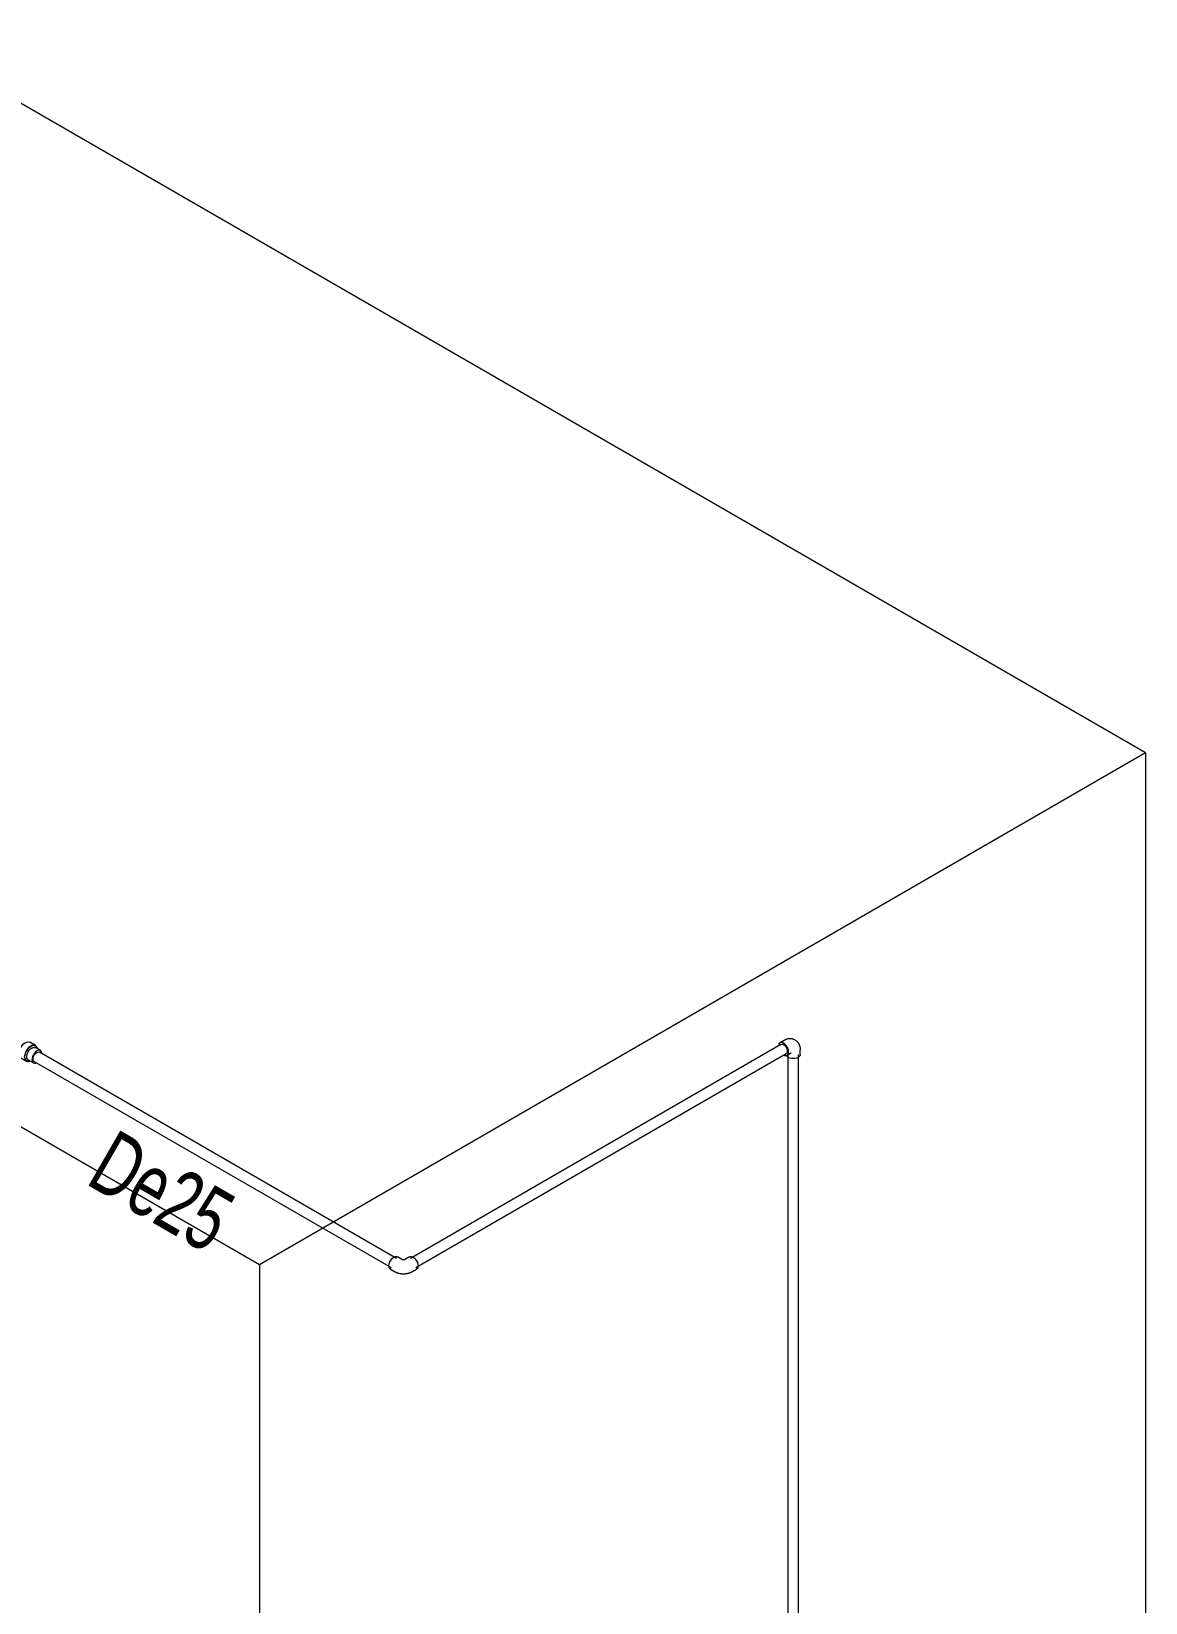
# Model space of a CAD drawing. Header units: millimetres. Extents: x 160489 to 365751, y -78341 to 15608.
# Drawn here: x 253197 to 255825, y -74517 to -70813 of the extents above; entities that cross this region are included whole.
import ezdxf

# ---------------------------------------------------------------- set-up
doc = ezdxf.new("R2010")
doc.units = ezdxf.units.MM
for name, color, linetype, lineweight in [('G-____-____-SYMB', 7, 'Continuous', 5), ('P-PIPE-____-IDEN', 7, 'Continuous', 5), ('P-PIPE-____-OTLN', 7, 'Continuous', 35)]:
    doc.layers.add(name, color=color, linetype=linetype, lineweight=lineweight)
doc.styles.add('TJ_FangSong', font='', dxfattribs={"width": 0.7, "height": 150})
doc.styles.get('TJ_FangSong').set_extended_font_data('TJ_FangSong')

# ---------------------------------------------------------------- blocks, each defined once
blk = doc.blocks.new('弯头_热熔承插-塑料-复合管 - 标准-2515727-卫生间WC2 给水系统图')
at = {"layer": 'P-PIPE-____-OTLN', "color": 136, "lineweight": 5, "true_color": 0x008080}
for p, q in [((121547.1, -73707.7), (121537.4, -73702.1)), ((121565.9, -73702.1), (121556.2, -73707.7)), ((121520.7, -73731.1), (121530.4, -73736.7)), ((121572.9, -73736.7), (121582.7, -73731.1))]:
    blk.add_line(p, q, dxfattribs=at)
for points in [[(121517.2, -73723.4, 0), (121517.6, -73719.6, 0), (121518.8, -73715.7, 0), (121520.7, -73711.7, 0), (121523.1, -73708.2, 0), (121526, -73705.1, 0), (121529, -73702.9, 0), (121532.1, -73701.6, 0), (121535, -73701.3, 0), (121537.4, -73702.1, 0)], [(121520.7, -73731.1, 0), (121518.8, -73729.3, 0), (121517.6, -73726.7, 0), (121517.2, -73723.4, 0)], [(121547.1, -73707.7, 0), (121547.2, -73707.7, 0), (121547.2, -73707.7, 0), (121547.3, -73707.8, 0), (121547.4, -73707.8, 0), (121547.6, -73707.9, 0), (121547.7, -73708, 0), (121547.9, -73708, 0), (121548.1, -73708.1, 0), (121548.4, -73708.1, 0), (121548.6, -73708.2, 0), (121548.9, -73708.3, 0), (121549.2, -73708.3, 0), (121549.5, -73708.4, 0), (121549.8, -73708.4, 0), (121550.1, -73708.5, 0), (121550.4, -73708.5, 0), (121550.8, -73708.5, 0), (121551.1, -73708.5, 0), (121551.4, -73708.5, 0), (121551.8, -73708.5, 0), (121552.1, -73708.5, 0), (121552.5, -73708.5, 0), (121552.8, -73708.5, 0), (121553.1, -73708.5, 0), (121553.5, -73708.4, 0), (121553.8, -73708.4, 0), (121554.1, -73708.3, 0), (121554.4, -73708.3, 0), (121554.6, -73708.2, 0), (121554.9, -73708.2, 0), (121555.1, -73708.1, 0), (121555.3, -73708, 0), (121555.5, -73708, 0), (121555.7, -73707.9, 0), (121555.9, -73707.8, 0), (121556, -73707.8, 0), (121556.1, -73707.8, 0), (121556.1, -73707.7, 0), (121556.2, -73707.7, 0), (121556.2, -73707.7, 0)], [(121565.9, -73702.1, 0), (121568.4, -73701.3, 0), (121571.2, -73701.6, 0), (121574.3, -73702.9, 0), (121577.4, -73705.1, 0), (121580.2, -73708.2, 0), (121582.7, -73711.7, 0), (121584.5, -73715.7, 0), (121585.7, -73719.6, 0), (121586.1, -73723.4, 0)], [(121586.1, -73723.4, 0), (121585.7, -73726.7, 0), (121584.5, -73729.3, 0), (121582.7, -73731.1, 0)], [(121530.4, -73736.7, 0), (121531.4, -73737.3, 0), (121532.5, -73737.8, 0), (121533.5, -73738.3, 0), (121534.5, -73738.8, 0), (121535.6, -73739.2, 0), (121536.7, -73739.6, 0), (121537.7, -73739.9, 0), (121538.8, -73740.3, 0), (121539.9, -73740.6, 0), (121541, -73740.8, 0), (121542.1, -73741.1, 0), (121543.2, -73741.3, 0), (121544.3, -73741.5, 0), (121545.4, -73741.6, 0), (121546.5, -73741.8, 0), (121547.6, -73741.9, 0), (121548.7, -73741.9, 0), (121549.8, -73742, 0), (121551, -73742, 0), (121552.1, -73742, 0), (121553.2, -73742, 0), (121554.3, -73742, 0), (121555.4, -73741.9, 0), (121556.5, -73741.8, 0), (121557.6, -73741.7, 0), (121558.7, -73741.5, 0), (121559.8, -73741.3, 0), (121560.9, -73741.1, 0), (121562, -73740.9, 0), (121563.1, -73740.6, 0), (121564.2, -73740.3, 0), (121565.3, -73740, 0), (121566.4, -73739.7, 0), (121567.4, -73739.3, 0), (121568.5, -73738.9, 0), (121569.5, -73738.4, 0), (121570.6, -73737.9, 0), (121571.6, -73737.4, 0), (121572.7, -73736.9, 0), (121572.9, -73736.7, 0)]]:
    blk.add_polyline3d(points, dxfattribs=at)
blk = doc.blocks.new('弯头_热熔承插-塑料-复合管 - 标准-V42-卫生间WC2 给水系统图')
at = {"layer": 'P-PIPE-____-OTLN', "color": 136, "lineweight": 5, "true_color": 0x008080}
for p, q in [((122449.6, -73191.9), (122439.9, -73197.5)), ((122456.7, -73226.5), (122466.4, -73220.9)), ((122466.4, -73220.9), (122466.4, -73220.9)), ((122487.7, -73225.1), (122487.7, -73213.8))]:
    blk.add_line(p, q, dxfattribs=at)
for points in [[(122448.3, -73198.3, 0), (122445.2, -73197, 0), (122442.4, -73196.7, 0), (122439.9, -73197.5, 0), (122438, -73199.2, 0), (122436.8, -73201.8, 0), (122436.5, -73204.3, 0)], [(122449, -73226.1, 0), (122451.3, -73227, 0), (122454.2, -73227.3, 0), (122456.7, -73226.5, 0), (122458.5, -73224.7, 0), (122459.7, -73222.1, 0), (122460.1, -73218.8, 0), (122459.7, -73215.1, 0), (122458.5, -73211.1, 0), (122456.7, -73207.2, 0), (122454.2, -73203.6, 0), (122451.3, -73200.5, 0), (122448.3, -73198.3, 0)], [(122475.5, -73191, 0), (122474.1, -73190.2, 0), (122472.7, -73189.6, 0), (122471.2, -73189, 0), (122469.7, -73188.6, 0), (122468.2, -73188.3, 0), (122466.7, -73188, 0), (122465.3, -73187.9, 0), (122463.8, -73187.9, 0), (122462.4, -73187.9, 0), (122461, -73188, 0), (122459.7, -73188.2, 0), (122458.4, -73188.4, 0), (122457.1, -73188.7, 0), (122455.9, -73189.1, 0), (122454.7, -73189.5, 0), (122453.5, -73189.9, 0), (122452.4, -73190.4, 0), (122451.3, -73190.9, 0), (122450.3, -73191.5, 0), (122449.6, -73191.9, 0)], [(122475.5, -73191, 0), (122476.8, -73191.8, 0), (122478.1, -73192.7, 0), (122479.3, -73193.7, 0), (122480.4, -73194.8, 0), (122481.5, -73195.9, 0), (122482.4, -73197.1, 0), (122483.3, -73198.3, 0), (122484, -73199.5, 0), (122484.7, -73200.8, 0), (122485.3, -73202, 0), (122485.8, -73203.3, 0), (122486.2, -73204.5, 0), (122486.6, -73205.8, 0), (122486.9, -73207, 0), (122487.2, -73208.2, 0), (122487.4, -73209.5, 0), (122487.5, -73210.7, 0), (122487.6, -73211.9, 0), (122487.6, -73213.1, 0), (122487.7, -73213.8, 0)], [(122459.1, -73231.9, 0), (122456.4, -73229.9, 0), (122454.7, -73227.6, 0)], [(122487.7, -73225.1, 0), (122487.1, -73227.6, 0), (122485.4, -73229.9, 0), (122482.7, -73231.9, 0), (122479.3, -73233.4, 0), (122475.2, -73234.4, 0), (122470.9, -73234.7, 0), (122466.6, -73234.4, 0), (122462.5, -73233.4, 0), (122459.1, -73231.9, 0)]]:
    blk.add_polyline3d(points, dxfattribs=at)
blk = doc.blocks.new('变径管_热熔承插-塑料-复合管 - 标准-2505032-卫生间WC2 给水系统图')
at = {"layer": 'P-PIPE-____-OTLN', "color": 136, "lineweight": 5, "true_color": 0x008080}
for p, q in [((120661, -73218.5), (120667.8, -73208.9)), ((120668.3, -73208.3), (120677.1, -73203.3)), ((120683.2, -73204), (120669.8, -73196.3)), ((120695.2, -73215.9), (120683.2, -73208.9)), ((120648.8, -73232.6), (120662.2, -73240.4)), ((120657.9, -73230.8), (120660.5, -73219.5)), ((120660.5, -73239), (120657.9, -73230.8)), ((120666.5, -73237.9), (120678.5, -73244.9))]:
    blk.add_line(p, q, dxfattribs=at)
for points in [[(120644.4, -73223, 0), (120645, -73218.3, 0), (120646.4, -73213.3, 0), (120648.8, -73208.4, 0), (120651.9, -73203.9, 0), (120655.5, -73200.1, 0), (120659.3, -73197.3, 0), (120663.1, -73195.7, 0), (120666.7, -73195.3, 0), (120669.8, -73196.3, 0)], [(120667.8, -73208.8, 0), (120665.3, -73211.6, 0), (120662.2, -73216.1, 0), (120661, -73218.5, 0)], [(120663, -73230.3, 0), (120663.4, -73226.5, 0), (120664.6, -73222.5, 0), (120666.5, -73218.6, 0), (120668.9, -73215, 0), (120671.8, -73212, 0), (120674.9, -73209.7, 0), (120677.9, -73208.4, 0), (120680.8, -73208.2, 0), (120683.2, -73208.9, 0)], [(120676.6, -73203.4, 0), (120672.7, -73205, 0), (120668.9, -73207.9, 0), (120668.1, -73208.5, 0)], [(120684.5, -73204.9, 0), (120683.2, -73204, 0), (120680.2, -73203.1, 0), (120677.3, -73203.2, 0)], [(120677.7, -73203.2, 0), (120684.7, -73205.2, 0), (120687.3, -73210.3, 0)], [(120687.4, -73211.2, 0), (120687.1, -73209.5, 0), (120685.6, -73206.2, 0), (120684.8, -73205.2, 0)], [(120648.8, -73232.6, 0), (120646.4, -73230.4, 0), (120645, -73227.2, 0), (120644.4, -73223, 0)], [(120660.5, -73219.5, 0), (120659.9, -73221, 0), (120658.4, -73226, 0), (120657.9, -73230.8, 0)], [(120657.9, -73230.8, 0), (120658.4, -73234.9, 0), (120659.9, -73238.2, 0), (120660.5, -73238.9, 0)], [(120660.8, -73239.3, 0), (120662.2, -73240.4, 0), (120665.3, -73241.3, 0), (120667.8, -73241.2, 0)], [(120670.1, -73240.6, 0), (120668.1, -73241.1, 0), (120661, -73239.5, 0)], [(120666.5, -73237.9, 0), (120664.6, -73236.2, 0), (120663.4, -73233.6, 0), (120663, -73230.3, 0)], [(120668.2, -73241.1, 0), (120668.9, -73241, 0), (120670.5, -73240.4, 0)], [(120698.7, -73222.6, 0), (120698.3, -73220.2, 0), (120697.1, -73217.6, 0), (120695.2, -73215.9, 0), (120692.8, -73215.1, 0), (120689.9, -73215.4, 0), (120686.9, -73216.7, 0), (120683.8, -73218.9, 0), (120681, -73221.9, 0), (120678.5, -73225.5, 0), (120676.6, -73229.4, 0), (120675.4, -73233.4, 0), (120675, -73237.2, 0)], [(120675, -73237.2, 0), (120675.4, -73240.5, 0), (120676.6, -73243.1, 0), (120678.5, -73244.9, 0), (120681, -73245.6, 0), (120683.8, -73245.3, 0), (120686.1, -73244.4, 0)]]:
    blk.add_polyline3d(points, dxfattribs=at)

msp = doc.modelspace()

# ---------------------------------------------------------------- linework, layer by layer
at = {"layer": 'G-____-____-SYMB'}
for p, q in [((255825.1, -72514), (252878, -70812.5)), ((253734.7, -73720.9), (250787.7, -72019.4)), ((255825.1, -72514), (253734.7, -73720.9)), ((255825.1, -72514), (255825.1, -77015.5)), ((253734.7, -73720.9), (253734.7, -78222.4))]:
    msp.add_line(p, q, dxfattribs=at)
at = {"layer": 'P-PIPE-____-OTLN', "color": 136, "lineweight": 5, "true_color": 0x008080}
for p, q in [((254964.8, -73201.2), (254090.8, -73705.8)), ((253203.4, -73241.2), (254045.6, -73727.4)), ((254058.1, -73705.8), (253215.9, -73219.5)), ((254103.3, -73727.4), (254977.3, -73222.8)), ((254981.2, -73225.4), (254981.2, -75581.5)), ((255006.2, -75581.5), (255006.2, -73225.1))]:
    msp.add_line(p, q, dxfattribs=at)
for points in [[(254964.8, -73201.2, 0), (254966.6, -73200.6, 0), (254968.8, -73200.8, 0), (254971, -73201.8, 0)], [(254971, -73201.8, 0), (254973.3, -73203.4, 0), (254975.5, -73205.7, 0), (254977.3, -73208.4, 0), (254978.7, -73211.3, 0), (254979.6, -73214.3, 0), (254979.9, -73217.1, 0)], [(253200.8, -73235.5, 0), (253201.1, -73232.6, 0), (253202, -73229.7, 0), (253203.4, -73226.7, 0), (253205.2, -73224.1, 0), (253207.4, -73221.8, 0), (253209.6, -73220.2, 0)], [(253203.4, -73241.2, 0), (253202, -73239.9, 0), (253201.1, -73237.9, 0), (253200.8, -73235.5, 0)], [(253209.6, -73220.2, 0), (253211.9, -73219.2, 0), (253214.1, -73219, 0), (253215.9, -73219.5, 0)], [(254979.9, -73217.1, 0), (254979.6, -73219.6, 0), (254978.7, -73221.5, 0), (254977.3, -73222.8, 0)]]:
    msp.add_polyline3d(points, dxfattribs=at)

# ---------------------------------------------------------------- block references
for name in ['变径管_热熔承插-塑料-复合管 - 标准-2505032-卫生间WC2 给水系统图', '弯头_热熔承插-塑料-复合管 - 标准-V42-卫生间WC2 给水系统图', '弯头_热熔承插-塑料-复合管 - 标准-2515727-卫生间WC2 给水系统图']:
    msp.add_blockref(name, (132522.8, 0), dxfattribs=at)

# ---------------------------------------------------------------- texts
at = {"layer": 'P-PIPE-____-IDEN', "insert": (253396.5, -73398.6), "char_height": 150, "width": 359.156, "attachment_point": 1, "rotation": 330, "style": 'TJ_FangSong'}
msp.add_mtext('De25', dxfattribs=at)

doc.saveas('drawing.dxf')
